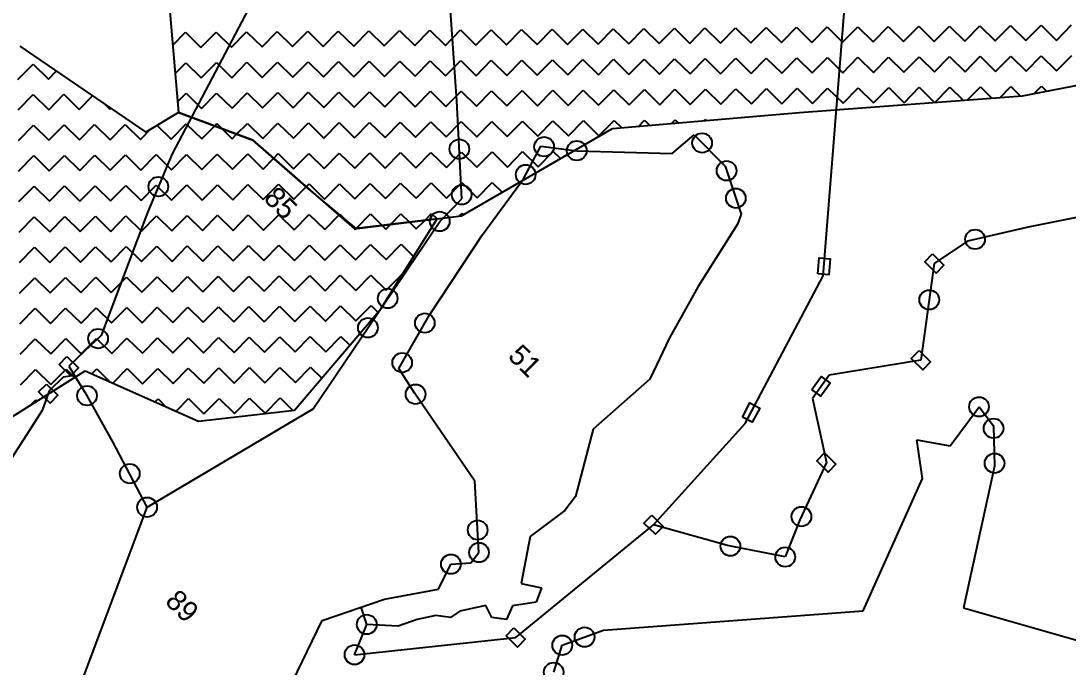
# Model space of a CAD drawing. Header units: metres. Extents: x 342804 to 346854, y 1762918 to 1765966.
# Drawn here: x 345202.7 to 345656.1, y 1764193.2 to 1764473.2 of the extents above; entities that cross this region are included whole.
import ezdxf

# ---------------------------------------------------------------- set-up
doc = ezdxf.new("R2010")
doc.units = ezdxf.units.M
doc.header["$MEASUREMENT"] = 0
for name, color, linetype in [('POLY_HATCH', 12, 'Continuous'), ('POLY_PARCEL', 6, 'Continuous'), ('TEXT_PARCEL', 7, 'Continuous')]:
    doc.layers.add(name, color=color, linetype=linetype)
doc.styles.add('TEXT_MAP', font='')
doc.styles.get('TEXT_MAP').set_extended_font_data('Kruti Dev 050')

msp = doc.modelspace()

# ---------------------------------------------------------------- linework, layer by layer
for points in [[(345597.4, 1764372.22), (345602.35, 1764367.35), (345598.98, 1764363.93), (345594.03, 1764368.8)], [(345547.72, 1764363.54), (345548.28, 1764370.47), (345553.07, 1764370.08), (345552.51, 1764363.16)], [(345591.6, 1764330.35), (345596.55, 1764325.48), (345593.18, 1764322.05), (345588.23, 1764326.92)], [(345222.62, 1764327.72), (345227.57, 1764322.85), (345224.21, 1764319.43), (345219.25, 1764324.3)], [(345545.19, 1764313.41), (345549.23, 1764319.05), (345553.14, 1764316.25), (345549.09, 1764310.61)], [(345213.69, 1764315.85), (345218.64, 1764310.98), (345215.27, 1764307.56), (345210.32, 1764312.43)], [(345515.09, 1764301.51), (345518.33, 1764307.65), (345522.58, 1764305.41), (345519.34, 1764299.27)], [(345550.67, 1764285.98), (345555.62, 1764281.11), (345552.25, 1764277.68), (345547.3, 1764282.55)], [(345475.82, 1764259.02), (345480.77, 1764254.15), (345477.4, 1764250.72), (345472.45, 1764255.59)], [(345416.12, 1764210.17), (345421.07, 1764205.3), (345417.7, 1764201.88), (345412.75, 1764206.75)]]:
    msp.add_lwpolyline(points, close=True)
for centre in [(345392.52, 1764417.62), (345429.24, 1764418.67), (345443.38, 1764416.94), (345497.66, 1764420.3), (345508.25, 1764408.25), (345421.23, 1764406.59), (345262.18, 1764401.36), (345393.52, 1764397.85), (345512.25, 1764396.36), (345384.06, 1764386.3), (345615.85, 1764378.55), (345361.5, 1764352.92), (345596.01, 1764352.33), (345352.93, 1764340.23), (345377.58, 1764342.26), (345236.07, 1764335.52), (345367.76, 1764325.12), (345231.3, 1764310.81), (345373.55, 1764311.41), (345617.56, 1764305.97), (345623.84, 1764296.63), (345624.27, 1764281.54), (345249.81, 1764277.02), (345257.32, 1764262.47), (345540.65, 1764258.42), (345400.45, 1764252.57), (345509.89, 1764245.59), (345401.03, 1764242.85), (345533.65, 1764240.9), (345388.88, 1764237.79), (345352.43, 1764211.69), (345446.74, 1764206.18), (345437.06, 1764202.67), (345347.12, 1764198.54), (345433.37, 1764190.94)]:
    msp.add_circle(centre, 4.25)
at = {"layer": 'POLY_HATCH'}
for p, q in [((345266.46, 1764485.93), (345270.92, 1764433.47)), ((345636.4, 1764440.7), (345768.82, 1764466.16)), ((345202.18, 1764462.18), (345256.78, 1764424.97)), ((345539.88, 1764433.53), (345636.4, 1764440.7)), ((345270.92, 1764433.47), (345256.78, 1764424.97)), ((345270.92, 1764433.47), (345303.04, 1764421.45)), ((345303.04, 1764421.45), (345270.92, 1764433.47)), ((345458.81, 1764426.49), (345539.88, 1764433.53)), ((345393.47, 1764388.65), (345458.81, 1764426.49)), ((345303.04, 1764421.45), (345347.16, 1764383.15)), ((345326.22, 1764401.32), (345303.04, 1764421.45)), ((345347.79, 1764383.23), (345326.22, 1764401.32)), ((345347.16, 1764383.15), (345393.47, 1764388.65)), ((345382.85, 1764387.39), (345347.79, 1764383.23)), ((345358.48, 1764348.47), (345382.85, 1764387.39)), ((345321.07, 1764304.46), (345358.48, 1764348.47)), ((345192.17, 1764297.57), (345230.5, 1764321.57)), ((345230.5, 1764321.57), (345279.61, 1764299.71)), ((345279.61, 1764299.71), (345321.07, 1764304.46))]:
    msp.add_line(p, q, dxfattribs=at)
at = {"layer": 'POLY_HATCH', "linetype": 'Continuous'}
for p, q in [((345545.23, 1764463.87), (345551.79, 1764470.54)), ((345551.79, 1764470.54), (345558.46, 1764463.98)), ((345558.46, 1764463.98), (345565.02, 1764470.65)), ((345565.02, 1764470.65), (345571.69, 1764464.09)), ((345571.69, 1764464.09), (345578.25, 1764470.76)), ((345578.25, 1764470.76), (345584.92, 1764464.2)), ((345584.92, 1764464.2), (345591.48, 1764470.87)), ((345591.48, 1764470.87), (345598.15, 1764464.3)), ((345598.15, 1764464.3), (345604.71, 1764470.97)), ((345604.71, 1764470.97), (345611.38, 1764464.41)), ((345611.38, 1764464.41), (345617.94, 1764471.08)), ((345617.94, 1764471.08), (345624.61, 1764464.52)), ((345624.61, 1764464.52), (345631.17, 1764471.19)), ((345631.17, 1764471.19), (345637.84, 1764464.63)), ((345637.84, 1764464.63), (345644.4, 1764471.3)), ((345644.4, 1764471.3), (345651.07, 1764464.74)), ((345651.07, 1764464.74), (345657.63, 1764471.41)), ((345268.44, 1764462.65), (345273.96, 1764468.26)), ((345273.96, 1764468.26), (345280.63, 1764461.7)), ((345280.63, 1764461.7), (345287.19, 1764468.37)), ((345287.19, 1764468.37), (345293.86, 1764461.81)), ((345293.86, 1764461.81), (345300.42, 1764468.48)), ((345300.42, 1764468.48), (345307.09, 1764461.92)), ((345307.09, 1764461.92), (345313.65, 1764468.59)), ((345313.65, 1764468.59), (345320.32, 1764462.03)), ((345320.32, 1764462.03), (345326.88, 1764468.69)), ((345326.88, 1764468.69), (345333.55, 1764462.13)), ((345333.55, 1764462.13), (345340.11, 1764468.8)), ((345340.11, 1764468.8), (345346.78, 1764462.24)), ((345346.78, 1764462.24), (345353.34, 1764468.91)), ((345353.34, 1764468.91), (345360.01, 1764462.35)), ((345360.01, 1764462.35), (345366.57, 1764469.02)), ((345366.57, 1764469.02), (345373.24, 1764462.46)), ((345373.24, 1764462.46), (345379.8, 1764469.13)), ((345379.8, 1764469.13), (345386.47, 1764462.57)), ((345386.47, 1764462.57), (345393.03, 1764469.24)), ((345393.03, 1764469.24), (345399.7, 1764462.68)), ((345399.7, 1764462.68), (345406.26, 1764469.35)), ((345406.26, 1764469.35), (345412.93, 1764462.79)), ((345412.93, 1764462.79), (345419.49, 1764469.45)), ((345419.49, 1764469.45), (345426.16, 1764462.89)), ((345426.16, 1764462.89), (345432.72, 1764469.56)), ((345432.72, 1764469.56), (345439.39, 1764463)), ((345439.39, 1764463), (345445.95, 1764469.67)), ((345445.95, 1764469.67), (345452.62, 1764463.11)), ((345452.62, 1764463.11), (345459.18, 1764469.78)), ((345459.18, 1764469.78), (345465.85, 1764463.22)), ((345465.85, 1764463.22), (345472.41, 1764469.89)), ((345472.41, 1764469.89), (345479.08, 1764463.33)), ((345479.08, 1764463.33), (345485.64, 1764470)), ((345485.64, 1764470), (345492.31, 1764463.44)), ((345492.31, 1764463.44), (345498.87, 1764470.11)), ((345498.87, 1764470.11), (345505.54, 1764463.54)), ((345505.54, 1764463.54), (345512.1, 1764470.21)), ((345512.1, 1764470.21), (345518.77, 1764463.65)), ((345518.77, 1764463.65), (345525.33, 1764470.32)), ((345525.33, 1764470.32), (345532, 1764463.76)), ((345532, 1764463.76), (345538.56, 1764470.43)), ((345538.56, 1764470.43), (345545.23, 1764463.87)), ((345505.65, 1764450.31), (345512.21, 1764456.98)), ((345512.21, 1764456.98), (345518.88, 1764450.42)), ((345518.88, 1764450.42), (345525.44, 1764457.09)), ((345525.44, 1764457.09), (345532.11, 1764450.53)), ((345532.11, 1764450.53), (345538.67, 1764457.2)), ((345538.67, 1764457.2), (345545.34, 1764450.64)), ((345545.34, 1764450.64), (345551.9, 1764457.31)), ((345551.9, 1764457.31), (345558.57, 1764450.75)), ((345558.57, 1764450.75), (345565.13, 1764457.42)), ((345565.13, 1764457.42), (345571.8, 1764450.86)), ((345571.8, 1764450.86), (345578.36, 1764457.53)), ((345578.36, 1764457.53), (345585.03, 1764450.97)), ((345585.03, 1764450.97), (345591.59, 1764457.64)), ((345591.59, 1764457.64), (345598.26, 1764451.07)), ((345598.26, 1764451.07), (345604.82, 1764457.74)), ((345604.82, 1764457.74), (345611.49, 1764451.18)), ((345611.49, 1764451.18), (345618.05, 1764457.85)), ((345618.05, 1764457.85), (345624.72, 1764451.29)), ((345624.72, 1764451.29), (345631.28, 1764457.96)), ((345631.28, 1764457.96), (345637.95, 1764451.4)), ((345637.95, 1764451.4), (345644.51, 1764458.07)), ((345644.51, 1764458.07), (345651.18, 1764451.51)), ((345651.18, 1764451.51), (345657.74, 1764458.18)), ((345201.36, 1764447.82), (345207.92, 1764454.49)), ((345207.92, 1764454.49), (345214.59, 1764447.93)), ((345269.49, 1764450.37), (345274.07, 1764455.03)), ((345274.07, 1764455.03), (345280.74, 1764448.47)), ((345280.74, 1764448.47), (345287.3, 1764455.14)), ((345287.3, 1764455.14), (345293.97, 1764448.58)), ((345293.97, 1764448.58), (345300.53, 1764455.25)), ((345300.53, 1764455.25), (345307.2, 1764448.69)), ((345307.2, 1764448.69), (345313.76, 1764455.36)), ((345313.76, 1764455.36), (345320.43, 1764448.8)), ((345320.43, 1764448.8), (345326.99, 1764455.46)), ((345326.99, 1764455.46), (345333.66, 1764448.9)), ((345333.66, 1764448.9), (345340.22, 1764455.57)), ((345340.22, 1764455.57), (345346.89, 1764449.01)), ((345346.89, 1764449.01), (345353.45, 1764455.68)), ((345353.45, 1764455.68), (345360.12, 1764449.12)), ((345360.12, 1764449.12), (345366.68, 1764455.79)), ((345366.68, 1764455.79), (345373.35, 1764449.23)), ((345373.35, 1764449.23), (345379.91, 1764455.9)), ((345379.91, 1764455.9), (345386.58, 1764449.34)), ((345386.58, 1764449.34), (345393.14, 1764456.01)), ((345393.14, 1764456.01), (345399.81, 1764449.45)), ((345399.81, 1764449.45), (345406.37, 1764456.12)), ((345406.37, 1764456.12), (345413.04, 1764449.56)), ((345413.04, 1764449.56), (345419.6, 1764456.22)), ((345419.6, 1764456.22), (345426.27, 1764449.66)), ((345426.27, 1764449.66), (345432.83, 1764456.33)), ((345432.83, 1764456.33), (345439.5, 1764449.77)), ((345439.5, 1764449.77), (345446.06, 1764456.44)), ((345446.06, 1764456.44), (345452.73, 1764449.88)), ((345452.73, 1764449.88), (345459.29, 1764456.55)), ((345459.29, 1764456.55), (345465.96, 1764449.99)), ((345465.96, 1764449.99), (345472.52, 1764456.66)), ((345472.52, 1764456.66), (345479.19, 1764450.1)), ((345479.19, 1764450.1), (345485.75, 1764456.77)), ((345485.75, 1764456.77), (345492.42, 1764450.21)), ((345492.42, 1764450.21), (345498.98, 1764456.88)), ((345498.98, 1764456.88), (345505.65, 1764450.31)), ((345214.59, 1764447.93), (345218, 1764451.4)), ((345452.84, 1764436.65), (345459.4, 1764443.32)), ((345459.4, 1764443.32), (345466.07, 1764436.76)), ((345466.07, 1764436.76), (345472.63, 1764443.43)), ((345472.63, 1764443.43), (345479.3, 1764436.87)), ((345479.3, 1764436.87), (345485.86, 1764443.54)), ((345485.86, 1764443.54), (345492.53, 1764436.98)), ((345492.53, 1764436.98), (345499.09, 1764443.65)), ((345499.09, 1764443.65), (345505.76, 1764437.08)), ((345505.76, 1764437.08), (345512.32, 1764443.75)), ((345512.32, 1764443.75), (345518.99, 1764437.19)), ((345518.99, 1764437.19), (345525.55, 1764443.86)), ((345525.55, 1764443.86), (345532.22, 1764437.3)), ((345532.22, 1764437.3), (345538.78, 1764443.97)), ((345538.78, 1764443.97), (345545.45, 1764437.41)), ((345545.45, 1764437.41), (345552.01, 1764444.08)), ((345552.01, 1764444.08), (345558.68, 1764437.52)), ((345558.68, 1764437.52), (345565.24, 1764444.19)), ((345565.24, 1764444.19), (345571.91, 1764437.63)), ((345571.91, 1764437.63), (345578.47, 1764444.3)), ((345578.47, 1764444.3), (345585.14, 1764437.74)), ((345585.14, 1764437.74), (345591.7, 1764444.41)), ((345591.7, 1764444.41), (345598.34, 1764437.87)), ((345598.4, 1764437.88), (345604.93, 1764444.51)), ((345604.93, 1764444.51), (345610.75, 1764438.79)), ((345612.56, 1764438.93), (345618.16, 1764444.62)), ((345618.16, 1764444.62), (345623.15, 1764439.71)), ((345626.71, 1764439.98), (345631.39, 1764444.73)), ((345631.39, 1764444.73), (345635.56, 1764440.63)), ((345641.51, 1764441.68), (345644.62, 1764444.84)), ((345644.62, 1764444.84), (345646.8, 1764442.7)), ((345201.47, 1764434.59), (345208.03, 1764441.26)), ((345208.03, 1764441.26), (345214.7, 1764434.7)), ((345214.7, 1764434.7), (345221.26, 1764441.37)), ((345221.26, 1764441.37), (345227.93, 1764434.81)), ((345227.93, 1764434.81), (345233.72, 1764440.69)), ((345270.53, 1764438.09), (345274.18, 1764441.8)), ((345274.18, 1764441.8), (345280.85, 1764435.24)), ((345280.85, 1764435.24), (345287.41, 1764441.91)), ((345287.41, 1764441.91), (345294.08, 1764435.35)), ((345294.08, 1764435.35), (345300.64, 1764442.02)), ((345300.64, 1764442.02), (345307.31, 1764435.46)), ((345307.31, 1764435.46), (345313.87, 1764442.13)), ((345313.87, 1764442.13), (345320.54, 1764435.57)), ((345320.54, 1764435.57), (345327.1, 1764442.23)), ((345327.1, 1764442.23), (345333.77, 1764435.67)), ((345333.77, 1764435.67), (345340.33, 1764442.34)), ((345340.33, 1764442.34), (345347, 1764435.78)), ((345347, 1764435.78), (345353.56, 1764442.45)), ((345353.56, 1764442.45), (345360.23, 1764435.89)), ((345360.23, 1764435.89), (345366.79, 1764442.56)), ((345366.79, 1764442.56), (345373.46, 1764436)), ((345373.46, 1764436), (345380.02, 1764442.67)), ((345380.02, 1764442.67), (345386.69, 1764436.11)), ((345386.69, 1764436.11), (345393.25, 1764442.78)), ((345393.25, 1764442.78), (345399.92, 1764436.22)), ((345399.92, 1764436.22), (345406.48, 1764442.89)), ((345406.48, 1764442.89), (345413.15, 1764436.32)), ((345413.15, 1764436.32), (345419.71, 1764442.99)), ((345419.71, 1764442.99), (345426.38, 1764436.43)), ((345426.38, 1764436.43), (345432.94, 1764443.1)), ((345432.94, 1764443.1), (345439.61, 1764436.54)), ((345439.61, 1764436.54), (345446.17, 1764443.21)), ((345446.17, 1764443.21), (345452.84, 1764436.65)), ((345238.83, 1764437.2), (345241.16, 1764434.91)), ((345241.16, 1764434.91), (345241.57, 1764435.34)), ((345413.26, 1764423.09), (345419.82, 1764429.76)), ((345419.82, 1764429.76), (345426.49, 1764423.2)), ((345426.49, 1764423.2), (345433.05, 1764429.87)), ((345433.05, 1764429.87), (345439.72, 1764423.31)), ((345439.72, 1764423.31), (345446.28, 1764429.98)), ((345446.28, 1764429.98), (345452.95, 1764423.42)), ((345452.95, 1764423.42), (345459.51, 1764430.09)), ((345459.51, 1764430.09), (345462.82, 1764426.83)), ((345470.05, 1764427.46), (345472.74, 1764430.2)), ((345472.74, 1764430.2), (345475.08, 1764427.9)), ((345484.4, 1764428.71), (345485.97, 1764430.31)), ((345485.97, 1764430.31), (345487.33, 1764428.96)), ((345498.75, 1764429.96), (345499.2, 1764430.42)), ((345499.2, 1764430.42), (345499.59, 1764430.03)), ((345201.58, 1764421.36), (345208.14, 1764428.03)), ((345208.14, 1764428.03), (345214.81, 1764421.47)), ((345214.81, 1764421.47), (345221.37, 1764428.14)), ((345221.37, 1764428.14), (345228.04, 1764421.58)), ((345228.04, 1764421.58), (345234.6, 1764428.24)), ((345234.6, 1764428.24), (345241.27, 1764421.68)), ((345241.27, 1764421.68), (345247.83, 1764428.35)), ((345247.83, 1764428.35), (345254.5, 1764421.79)), ((345254.5, 1764421.79), (345258.84, 1764426.21)), ((345261.64, 1764427.89), (345267.73, 1764421.9)), ((345267.73, 1764421.9), (345274.29, 1764428.57)), ((345274.29, 1764428.57), (345280.96, 1764422.01)), ((345280.96, 1764422.01), (345286.5, 1764427.64)), ((345286.5, 1764427.64), (345287.52, 1764428.68)), ((345287.52, 1764428.68), (345289.85, 1764426.39)), ((345289.85, 1764426.39), (345294.19, 1764422.12)), ((345296.09, 1764424.05), (345300.75, 1764428.79)), ((345300.75, 1764428.79), (345307.42, 1764422.23)), ((345307.42, 1764422.23), (345313.98, 1764428.9)), ((345313.98, 1764428.9), (345320.65, 1764422.34)), ((345320.65, 1764422.34), (345327.21, 1764429)), ((345327.21, 1764429), (345333.88, 1764422.44)), ((345333.88, 1764422.44), (345340.44, 1764429.11)), ((345340.44, 1764429.11), (345347.11, 1764422.55)), ((345347.11, 1764422.55), (345353.67, 1764429.22)), ((345353.67, 1764429.22), (345360.34, 1764422.66)), ((345360.34, 1764422.66), (345366.9, 1764429.33)), ((345366.9, 1764429.33), (345373.57, 1764422.77)), ((345373.57, 1764422.77), (345380.13, 1764429.44)), ((345380.13, 1764429.44), (345386.8, 1764422.88)), ((345386.8, 1764422.88), (345393.36, 1764429.55)), ((345393.36, 1764429.55), (345400.03, 1764422.99)), ((345400.03, 1764422.99), (345406.59, 1764429.66)), ((345406.59, 1764429.66), (345413.26, 1764423.09)), ((345294.19, 1764422.12), (345296.09, 1764424.05)), ((345360.45, 1764409.43), (345367.01, 1764416.1)), ((345367.01, 1764416.1), (345373.68, 1764409.54)), ((345373.68, 1764409.54), (345380.24, 1764416.21)), ((345380.24, 1764416.21), (345386.91, 1764409.65)), ((345386.91, 1764409.65), (345393.47, 1764416.32)), ((345393.47, 1764416.32), (345400.14, 1764409.76)), ((345400.14, 1764409.76), (345406.7, 1764416.43)), ((345406.7, 1764416.43), (345413.37, 1764409.86)), ((345413.37, 1764409.86), (345419.93, 1764416.53)), ((345419.93, 1764416.53), (345426.6, 1764409.97)), ((345426.6, 1764409.97), (345433.16, 1764416.64)), ((345433.16, 1764416.64), (345436.37, 1764413.49)), ((345201.68, 1764408.13), (345208.25, 1764414.8)), ((345208.25, 1764414.8), (345214.91, 1764408.24)), ((345214.91, 1764408.24), (345221.48, 1764414.91)), ((345221.48, 1764414.91), (345228.14, 1764408.35)), ((345228.14, 1764408.35), (345234.71, 1764415.01)), ((345234.71, 1764415.01), (345241.37, 1764408.45)), ((345241.37, 1764408.45), (345247.94, 1764415.12)), ((345247.94, 1764415.12), (345254.6, 1764408.56)), ((345254.6, 1764408.56), (345261.17, 1764415.23)), ((345261.17, 1764415.23), (345267.83, 1764408.67)), ((345267.83, 1764408.67), (345274.4, 1764415.34)), ((345274.4, 1764415.34), (345281.06, 1764408.78)), ((345281.06, 1764408.78), (345287.63, 1764415.45)), ((345287.63, 1764415.45), (345294.29, 1764408.89)), ((345294.29, 1764408.89), (345300.86, 1764415.56)), ((345300.86, 1764415.56), (345307.52, 1764409)), ((345307.52, 1764409), (345312.07, 1764413.61)), ((345312.07, 1764413.61), (345314.09, 1764415.67)), ((345314.09, 1764415.67), (345320.75, 1764409.11)), ((345320.75, 1764409.11), (345327.32, 1764415.77)), ((345327.32, 1764415.77), (345333.99, 1764409.21)), ((345333.99, 1764409.21), (345340.55, 1764415.88)), ((345340.55, 1764415.88), (345347.22, 1764409.32)), ((345347.22, 1764409.32), (345353.78, 1764415.99)), ((345353.78, 1764415.99), (345360.45, 1764409.43)), ((345326.22, 1764401.32), (345327.42, 1764402.54)), ((345327.42, 1764402.54), (345334.09, 1764395.98)), ((345334.09, 1764395.98), (345340.65, 1764402.65)), ((345340.65, 1764402.65), (345347.32, 1764396.09)), ((345347.32, 1764396.09), (345353.88, 1764402.76)), ((345353.88, 1764402.76), (345360.55, 1764396.2)), ((345360.55, 1764396.2), (345367.11, 1764402.87)), ((345367.11, 1764402.87), (345373.78, 1764396.31)), ((345373.78, 1764396.31), (345380.34, 1764402.98)), ((345380.34, 1764402.98), (345387.01, 1764396.42)), ((345387.01, 1764396.42), (345393.57, 1764403.09)), ((345393.57, 1764403.09), (345400.24, 1764396.53)), ((345400.24, 1764396.53), (345406.8, 1764403.2)), ((345406.8, 1764403.2), (345411.17, 1764398.9)), ((345201.79, 1764394.9), (345208.35, 1764401.57)), ((345208.35, 1764401.57), (345215.02, 1764395.01)), ((345215.02, 1764395.01), (345221.58, 1764401.68)), ((345221.58, 1764401.68), (345228.25, 1764395.12)), ((345228.25, 1764395.12), (345234.81, 1764401.78)), ((345234.81, 1764401.78), (345241.48, 1764395.22)), ((345241.48, 1764395.22), (345248.04, 1764401.89)), ((345248.04, 1764401.89), (345254.71, 1764395.33)), ((345254.71, 1764395.33), (345261.27, 1764402)), ((345261.27, 1764402), (345267.94, 1764395.44)), ((345267.94, 1764395.44), (345274.5, 1764402.11)), ((345274.5, 1764402.11), (345281.17, 1764395.55)), ((345281.17, 1764395.55), (345287.73, 1764402.22)), ((345287.73, 1764402.22), (345294.4, 1764395.66)), ((345294.4, 1764395.66), (345300.96, 1764402.33)), ((345300.96, 1764402.33), (345307.63, 1764395.77)), ((345307.63, 1764395.77), (345314.19, 1764402.44)), ((345314.19, 1764402.44), (345320.86, 1764395.88)), ((345320.86, 1764395.88), (345326.22, 1764401.32)), ((345281.28, 1764382.32), (345287.84, 1764388.99)), ((345287.84, 1764388.99), (345294.51, 1764382.43)), ((345294.51, 1764382.43), (345301.07, 1764389.1)), ((345301.07, 1764389.1), (345307.74, 1764382.54)), ((345307.74, 1764382.54), (345314.3, 1764389.21)), ((345314.3, 1764389.21), (345320.97, 1764382.64)), ((345320.97, 1764382.64), (345327.53, 1764389.31)), ((345327.53, 1764389.31), (345334.2, 1764382.75)), ((345334.2, 1764382.75), (345340.38, 1764389.04)), ((345340.38, 1764389.04), (345340.76, 1764389.42)), ((345340.76, 1764389.42), (345346.96, 1764383.32)), ((345347.79, 1764383.23), (345353.99, 1764389.53)), ((345353.99, 1764389.53), (345359.04, 1764384.56)), ((345362.65, 1764384.99), (345367.22, 1764389.64)), ((345367.22, 1764389.64), (345370.95, 1764385.97)), ((345377.51, 1764386.75), (345380.45, 1764389.75)), ((345380.45, 1764389.75), (345382.85, 1764387.39)), ((345392.37, 1764388.52), (345393.68, 1764389.86)), ((345393.68, 1764389.86), (345394.38, 1764389.17)), ((345201.9, 1764381.67), (345208.46, 1764388.34)), ((345208.46, 1764388.34), (345215.13, 1764381.78)), ((345215.13, 1764381.78), (345221.69, 1764388.45)), ((345221.69, 1764388.45), (345228.36, 1764381.89)), ((345228.36, 1764381.89), (345234.92, 1764388.55)), ((345234.92, 1764388.55), (345241.59, 1764381.99)), ((345241.59, 1764381.99), (345248.15, 1764388.66)), ((345248.15, 1764388.66), (345254.82, 1764382.1)), ((345254.82, 1764382.1), (345261.38, 1764388.77)), ((345261.38, 1764388.77), (345268.05, 1764382.21)), ((345268.05, 1764382.21), (345274.61, 1764388.88)), ((345274.61, 1764388.88), (345281.28, 1764382.32)), ((345359.04, 1764384.56), (345360.66, 1764382.97)), ((345360.66, 1764382.97), (345362.65, 1764384.99)), ((345370.95, 1764385.97), (345373.89, 1764383.08)), ((345373.89, 1764383.08), (345377.51, 1764386.75)), ((345346.96, 1764383.32), (345347.43, 1764382.86)), ((345347.43, 1764382.86), (345347.79, 1764383.23)), ((345228.47, 1764368.66), (345235.03, 1764375.32)), ((345235.03, 1764375.32), (345241.7, 1764368.76)), ((345241.7, 1764368.76), (345248.26, 1764375.43)), ((345248.26, 1764375.43), (345254.93, 1764368.87)), ((345254.93, 1764368.87), (345261.49, 1764375.54)), ((345261.49, 1764375.54), (345268.16, 1764368.98)), ((345268.16, 1764368.98), (345274.72, 1764375.65)), ((345274.72, 1764375.65), (345281.39, 1764369.09)), ((345281.39, 1764369.09), (345287.95, 1764375.76)), ((345287.95, 1764375.76), (345294.62, 1764369.2)), ((345294.62, 1764369.2), (345301.18, 1764375.87)), ((345301.18, 1764375.87), (345307.85, 1764369.31)), ((345307.85, 1764369.31), (345314.41, 1764375.98)), ((345314.41, 1764375.98), (345321.08, 1764369.41)), ((345321.08, 1764369.41), (345327.64, 1764376.08)), ((345327.64, 1764376.08), (345334.31, 1764369.52)), ((345334.31, 1764369.52), (345340.87, 1764376.19)), ((345340.87, 1764376.19), (345347.54, 1764369.63)), ((345347.54, 1764369.63), (345354.1, 1764376.3)), ((345354.1, 1764376.3), (345360.77, 1764369.74)), ((345360.77, 1764369.74), (345367.33, 1764376.41)), ((345367.33, 1764376.41), (345372.68, 1764371.15)), ((345202.01, 1764368.44), (345208.57, 1764375.11)), ((345208.57, 1764375.11), (345215.24, 1764368.55)), ((345215.24, 1764368.55), (345221.8, 1764375.22)), ((345221.8, 1764375.22), (345228.47, 1764368.66)), ((345202.12, 1764355.21), (345208.68, 1764361.88)), ((345208.68, 1764361.88), (345215.35, 1764355.32)), ((345215.35, 1764355.32), (345221.91, 1764361.99)), ((345221.91, 1764361.99), (345228.58, 1764355.43)), ((345228.58, 1764355.43), (345235.14, 1764362.09)), ((345235.14, 1764362.09), (345241.81, 1764355.53)), ((345241.81, 1764355.53), (345248.37, 1764362.2)), ((345248.37, 1764362.2), (345255.04, 1764355.64)), ((345255.04, 1764355.64), (345261.6, 1764362.31)), ((345261.6, 1764362.31), (345268.27, 1764355.75)), ((345268.27, 1764355.75), (345274.83, 1764362.42)), ((345274.83, 1764362.42), (345281.5, 1764355.86)), ((345281.5, 1764355.86), (345288.06, 1764362.53)), ((345288.06, 1764362.53), (345294.73, 1764355.97)), ((345294.73, 1764355.97), (345301.29, 1764362.64)), ((345301.29, 1764362.64), (345307.96, 1764356.08)), ((345307.96, 1764356.08), (345314.52, 1764362.75)), ((345314.52, 1764362.75), (345321.19, 1764356.18)), ((345321.19, 1764356.18), (345327.75, 1764362.85)), ((345327.75, 1764362.85), (345334.42, 1764356.29)), ((345334.42, 1764356.29), (345340.98, 1764362.96)), ((345340.98, 1764362.96), (345347.65, 1764356.4)), ((345347.65, 1764356.4), (345354.21, 1764363.07)), ((345354.21, 1764363.07), (345360.88, 1764356.51)), ((345360.88, 1764356.51), (345367.44, 1764363.18)), ((345367.44, 1764363.18), (345367.59, 1764363.03)), ((345202.23, 1764341.98), (345208.79, 1764348.65)), ((345208.79, 1764348.65), (345215.46, 1764342.09)), ((345215.46, 1764342.09), (345222.02, 1764348.76)), ((345222.02, 1764348.76), (345228.69, 1764342.19)), ((345228.69, 1764342.19), (345235.25, 1764348.86)), ((345235.25, 1764348.86), (345241.92, 1764342.3)), ((345241.92, 1764342.3), (345248.48, 1764348.97)), ((345248.48, 1764348.97), (345255.15, 1764342.41)), ((345255.15, 1764342.41), (345261.71, 1764349.08)), ((345261.71, 1764349.08), (345268.38, 1764342.52)), ((345268.38, 1764342.52), (345274.94, 1764349.19)), ((345274.94, 1764349.19), (345281.61, 1764342.63)), ((345281.61, 1764342.63), (345288.17, 1764349.3)), ((345288.17, 1764349.3), (345294.84, 1764342.74)), ((345294.84, 1764342.74), (345301.4, 1764349.41)), ((345301.4, 1764349.41), (345308.07, 1764342.85)), ((345308.07, 1764342.85), (345314.63, 1764349.52)), ((345314.63, 1764349.52), (345321.3, 1764342.95)), ((345321.3, 1764342.95), (345327.86, 1764349.62)), ((345327.86, 1764349.62), (345334.53, 1764343.06)), ((345334.53, 1764343.06), (345341.09, 1764349.73)), ((345341.09, 1764349.73), (345347.76, 1764343.17)), ((345347.76, 1764343.17), (345354.32, 1764349.84)), ((345354.32, 1764349.84), (345357.22, 1764346.99)), ((345202.34, 1764328.75), (345208.9, 1764335.42)), ((345208.9, 1764335.42), (345215.57, 1764328.86)), ((345215.57, 1764328.86), (345222.13, 1764335.53)), ((345222.13, 1764335.53), (345228.8, 1764328.96)), ((345228.8, 1764328.96), (345235.36, 1764335.63)), ((345235.36, 1764335.63), (345242.03, 1764329.07)), ((345242.03, 1764329.07), (345248.59, 1764335.74)), ((345248.59, 1764335.74), (345255.26, 1764329.18)), ((345255.26, 1764329.18), (345261.82, 1764335.85)), ((345261.82, 1764335.85), (345268.49, 1764329.29)), ((345268.49, 1764329.29), (345275.05, 1764335.96)), ((345275.05, 1764335.96), (345281.72, 1764329.4)), ((345281.72, 1764329.4), (345288.28, 1764336.07)), ((345288.28, 1764336.07), (345294.95, 1764329.51)), ((345294.95, 1764329.51), (345301.51, 1764336.18)), ((345301.51, 1764336.18), (345308.18, 1764329.62)), ((345308.18, 1764329.62), (345314.74, 1764336.29)), ((345314.74, 1764336.29), (345321.41, 1764329.72)), ((345321.41, 1764329.72), (345327.97, 1764336.39)), ((345327.97, 1764336.39), (345334.64, 1764329.83)), ((345334.64, 1764329.83), (345341.2, 1764336.5)), ((345341.2, 1764336.5), (345345.07, 1764332.7)), ((345202.44, 1764315.52), (345209, 1764322.19)), ((345209, 1764322.19), (345215.67, 1764315.63)), ((345215.67, 1764315.63), (345222.23, 1764322.3)), ((345222.23, 1764322.3), (345225.9, 1764318.69)), ((345233.38, 1764320.29), (345235.47, 1764322.4)), ((345235.47, 1764322.4), (345241.12, 1764316.84)), ((345242.51, 1764316.22), (345248.7, 1764322.51)), ((345248.7, 1764322.51), (345255.36, 1764315.95)), ((345255.36, 1764315.95), (345261.93, 1764322.62)), ((345261.93, 1764322.62), (345268.59, 1764316.06)), ((345268.59, 1764316.06), (345275.16, 1764322.73)), ((345275.16, 1764322.73), (345281.82, 1764316.17)), ((345281.82, 1764316.17), (345288.39, 1764322.84)), ((345288.39, 1764322.84), (345295.05, 1764316.28)), ((345295.05, 1764316.28), (345301.62, 1764322.95)), ((345301.62, 1764322.95), (345308.28, 1764316.39)), ((345308.28, 1764316.39), (345314.85, 1764323.06)), ((345314.85, 1764323.06), (345321.51, 1764316.49)), ((345321.51, 1764316.49), (345328.08, 1764323.16)), ((345328.08, 1764323.16), (345332.92, 1764318.4)), ((345207.12, 1764306.93), (345209.11, 1764308.96)), ((345209.11, 1764308.96), (345209.6, 1764308.48)), ((345260.76, 1764308.1), (345262.03, 1764309.39)), ((345262.03, 1764309.39), (345265.49, 1764305.99)), ((345269.89, 1764304.03), (345275.26, 1764309.5)), ((345275.26, 1764309.5), (345281.93, 1764302.94)), ((345281.93, 1764302.94), (345288.49, 1764309.61)), ((345288.49, 1764309.61), (345295.16, 1764303.05)), ((345295.16, 1764303.05), (345301.72, 1764309.72)), ((345301.72, 1764309.72), (345308.39, 1764303.16)), ((345308.39, 1764303.16), (345314.95, 1764309.83)), ((345314.95, 1764309.83), (345320.47, 1764304.4))]:
    msp.add_line(p, q, dxfattribs=at)
at = {"layer": 'POLY_PARCEL'}
for p, q in [((345550.05, 1764362.73), (345562.55, 1764518.8)), ((345391.45, 1764438.52), (345386.53, 1764509.93)), ((345312.65, 1764500.33), (345268.14, 1764415.65)), ((345393.62, 1764396.02), (345391.45, 1764438.52)), ((345484.74, 1764415.67), (345494.15, 1764423.87)), ((345494.15, 1764423.87), (345507.6, 1764410.19)), ((345420.27, 1764404.8), (345427.78, 1764418.85)), ((345427.78, 1764418.85), (345443.38, 1764416.94)), ((345443.38, 1764416.94), (345484.74, 1764415.67)), ((345268.14, 1764415.65), (345257.54, 1764390.23)), ((345507.6, 1764410.19), (345514.57, 1764389.46)), ((345402.41, 1764380.27), (345420.27, 1764404.8)), ((345384.06, 1764386.3), (345393.62, 1764396.02)), ((345257.54, 1764390.23), (345237.45, 1764336.81)), ((345514.57, 1764389.46), (345513.02, 1764385.15)), ((345680.87, 1764392.2), (345638.85, 1764383.81)), ((345329.16, 1764305.04), (345384.06, 1764386.3)), ((345513.02, 1764385.15), (345495.87, 1764358.14)), ((345379.45, 1764345.53), (345402.41, 1764380.27)), ((345638.85, 1764383.81), (345612.5, 1764377.78)), ((345612.5, 1764377.78), (345598.19, 1764368.07)), ((345598.19, 1764368.07), (345592.39, 1764326.2)), ((345516.33, 1764298.71), (345550.05, 1764362.73)), ((345495.87, 1764358.14), (345483.59, 1764335.86)), ((345366.33, 1764322.61), (345379.45, 1764345.53)), ((345237.45, 1764336.81), (345230.03, 1764329.88)), ((345483.59, 1764335.86), (345474.94, 1764317.95)), ((345230.03, 1764329.88), (345223.41, 1764323.57)), ((345592.39, 1764326.2), (345552.68, 1764319.73)), ((345223.41, 1764323.57), (345225.81, 1764319.59)), ((345373.31, 1764311.77), (345366.33, 1764322.61)), ((345220.99, 1764318.84), (345214.91, 1764312.95)), ((345225.81, 1764319.59), (345220.99, 1764318.84)), ((345231.15, 1764311.08), (345225.81, 1764319.59)), ((345474.94, 1764317.95), (345450.51, 1764296.3)), ((345552.68, 1764319.73), (345545.38, 1764309.56)), ((345214.91, 1764312.95), (345211.9, 1764304.35)), ((345242.41, 1764290.8), (345231.15, 1764311.08)), ((345399.17, 1764273.79), (345373.31, 1764311.77)), ((345545.38, 1764309.56), (345551.46, 1764281.83)), ((345211.9, 1764304.35), (345168.27, 1764237.17)), ((345257.32, 1764262.47), (345329.16, 1764305.04)), ((345329.16, 1764305.04), (345329.16, 1764305.04)), ((345605.03, 1764289.07), (345617.56, 1764305.97)), ((345617.56, 1764305.97), (345623.81, 1764297.78)), ((345476.61, 1764254.87), (345516.33, 1764298.71)), ((345450.51, 1764296.3), (345442.86, 1764267.1)), ((345623.81, 1764297.78), (345624.31, 1764280.3)), ((345257.32, 1764262.47), (345242.41, 1764290.8)), ((345593.15, 1764274.93), (345590.6, 1764291.71)), ((345590.6, 1764291.71), (345605.03, 1764289.07)), ((345551.46, 1764281.83), (345540.02, 1764257.06)), ((345624.31, 1764280.3), (345610.8, 1764218.83)), ((345401.03, 1764242.85), (345399.17, 1764273.79)), ((345567.39, 1764217.56), (345593.15, 1764274.93)), ((345442.86, 1764267.1), (345438.24, 1764260.98)), ((345214.15, 1764147.03), (345257.32, 1764262.47)), ((345257.32, 1764262.47), (345257.32, 1764262.47)), ((345438.24, 1764260.98), (345423.21, 1764249.8)), ((345416.91, 1764206.03), (345476.61, 1764254.87)), ((345508.58, 1764245.85), (345476.61, 1764254.87)), ((345540.02, 1764257.06), (345533.65, 1764240.9)), ((345423.21, 1764249.8), (345419.32, 1764229.44)), ((345533.65, 1764240.9), (345508.58, 1764245.85)), ((345397.46, 1764238.3), (345401.03, 1764242.85)), ((345383.55, 1764226.9), (345388.88, 1764237.79)), ((345388.88, 1764237.79), (345397.46, 1764238.3)), ((345360.09, 1764222.66), (345383.55, 1764226.9)), ((345419.32, 1764229.44), (345428.15, 1764227.47)), ((345428.15, 1764227.47), (345425.72, 1764221.35)), ((345333.13, 1764213.43), (345360.09, 1764222.66)), ((345425.72, 1764221.35), (345415.57, 1764219.69)), ((345352.43, 1764211.69), (345349.94, 1764219.19)), ((345392.77, 1764217.49), (345388.72, 1764214.75)), ((345404.04, 1764219.83), (345392.77, 1764217.49)), ((345406.57, 1764214.66), (345404.04, 1764219.83)), ((345415.57, 1764219.69), (345412.91, 1764213.8)), ((345455.01, 1764209.17), (345567.39, 1764217.56)), ((345610.8, 1764218.83), (345663.39, 1764203.8)), ((345314.94, 1764175.79), (345333.13, 1764213.43)), ((345374.32, 1764213.88), (345365.99, 1764210.88)), ((345382.39, 1764215.6), (345374.32, 1764213.88)), ((345388.72, 1764214.75), (345382.39, 1764215.6)), ((345412.91, 1764213.8), (345406.57, 1764214.66)), ((345347.12, 1764198.54), (345352.43, 1764211.69)), ((345365.99, 1764210.88), (345352.43, 1764211.69)), ((345437.06, 1764202.67), (345455.01, 1764209.17)), ((345455.01, 1764209.17), (345455.01, 1764209.17)), ((345347.12, 1764198.54), (345416.91, 1764206.03)), ((345416.91, 1764206.03), (345416.91, 1764206.03)), ((345347.12, 1764198.54), (345347.12, 1764198.54)), ((345433.37, 1764190.94), (345437.06, 1764202.67))]:
    msp.add_line(p, q, dxfattribs=at)

# ---------------------------------------------------------------- texts
at = {"layer": 'TEXT_PARCEL', "style": 'TEXT_MAP'}
for s, p in [('85', (345307.35, 1764395.8)), ('51', (345413.1, 1764327.43)), ('89', (345264.64, 1764221.18))]:
    msp.add_text(s, height=8.981, rotation=315.47, dxfattribs=at).set_placement(p)

doc.saveas('drawing.dxf')
